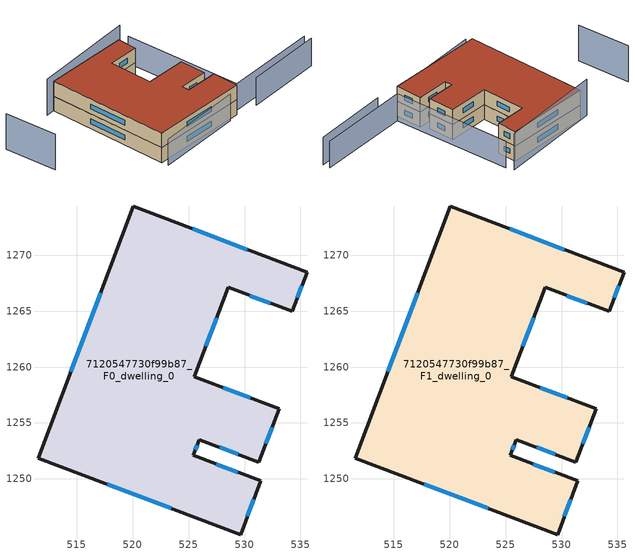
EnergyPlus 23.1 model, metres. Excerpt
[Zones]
7120547730f99b87_F0_dwelling_0
 floor ground (EU_floor_Construction): 535.59,1268.49 534.25,1264.97 528.53,1267.13 525.51,1259.13 533.09,1256.27 531.29,1251.5 525.95,1253.51 525.42,1252.11 531.46,1249.83 529.64,1245.02 511.54,1251.85 520.03,1274.36 z0
 wall outside (EU_wall_Construction): 535.59,1268.49 520.03,1274.36 511.54,1251.85 529.64,1245.02 531.46,1249.83 525.42,1252.11 525.95,1253.51 531.29,1251.5 533.09,1256.27 525.51,1259.13 528.53,1267.13 534.25,1264.97 535.59,1268.49 z0:3
 window (EU_Window_Construction): 530.26,1270.5 525.36,1272.35 / 534.71,1266.18 535.13,1267.29 / 530.49,1266.39 532.29,1265.71 / 526.54,1261.87 527.5,1264.39 / 530.49,1257.25 528.1,1258.15 / 531.9,1253.13 532.47,1254.63 / 527.78,1252.82 529.46,1252.18 / 525.6,1252.59 525.77,1253.03 / 529.39,1250.61 527.49,1251.33 / 530.27,1246.66 530.84,1248.18 / 517.74,1249.51 523.44,1247.36 / 517.12,1266.66 514.44,1259.56 z1.03:1.97
7120547730f99b87_F1_dwelling_0
 floor to 7120547730f99b87_F0_dwelling_0 (EU_floor_Construction): 535.58,1268.49 534.25,1264.97 528.53,1267.13 525.51,1259.13 533.09,1256.27 531.29,1251.5 525.95,1253.51 525.42,1252.11 531.46,1249.83 529.64,1245.02 511.54,1251.85 520.03,1274.36 z3
 wall outside (EU_wall_Construction): 535.59,1268.49 520.03,1274.36 511.54,1251.85 529.64,1245.02 531.46,1249.83 525.42,1252.11 525.95,1253.51 531.29,1251.5 533.09,1256.27 525.51,1259.13 528.53,1267.13 534.25,1264.97 535.59,1268.49 z3:6
 window (EU_Window_Construction): 530.26,1270.5 525.36,1272.35 / 534.71,1266.18 535.13,1267.29 / 530.49,1266.39 532.29,1265.71 / 526.54,1261.87 527.5,1264.39 / 530.49,1257.25 528.1,1258.15 / 531.9,1253.13 532.47,1254.63 / 527.78,1252.82 529.46,1252.18 / 525.6,1252.59 525.77,1253.03 / 529.39,1250.61 527.49,1251.33 / 530.27,1246.66 530.84,1248.18 / 517.74,1249.51 523.44,1247.36 / 517.12,1266.66 514.44,1259.56 z4.03:4.97
 roof outside (EU_roof_Construction): 529.64,1245.02 531.46,1249.83 525.42,1252.11 525.95,1253.51 531.29,1251.5 533.09,1256.27 525.51,1259.13 528.53,1267.13 534.25,1264.97 535.59,1268.49 520.03,1274.36 511.54,1251.85 z6
shading: 533.45,1242.99 547.92,1238.47 z0:5.6; 511.12,1250.53 527.6,1245.44 z0:5.3; 548.36,1239.86 530.9,1245.49 / 530.9,1245.49 538.03,1267.62 z0:5.4; 506.26,1277.87 503.22,1267.91 z0:7.2; 538.09,1269.23 518.36,1274.94 z0:7.3
[Building]
EU S2 Campaign: North Axis=0; Terrain=City; Solar Distribution=FullExterior
[Site:Location]
Cape.Town.Intl.AP: Latitude=-33.965; Longitude=18.602; Time Zone=2; Elevation=46
[SizingPeriod:WeatherFileDays]
AnnualSizingPeriod: Begin Month=1; Begin Day of Month=1; End Month=12; End Day of Month=31; Day of Week for Start Day=Monday; Use Weather File Daylight Saving Period=No; Use Weather File Rain and Snow Indicators=No
[MATERIAL]
EU_InternalMass_Material: Roughness=MediumRough; Thickness=0.1; Conductivity=1; Density=1800; Specific Heat=900; Thermal Absorptance=0.9; Solar Absorptance=0.7; Visible Absorptance=0.7
[MATERIAL:NOMASS] Roughness=MediumRough; Thermal Absorptance=0.9; Solar Absorptance=0.7; Visible Absorptance=0.7
Name | Thermal Resistance
EU_wall_NoMass | 0.493876
EU_roof_NoMass | 0.449382
EU_floor_NoMass | 1.25
[WINDOWMATERIAL:SIMPLEGLAZINGSYSTEM]
EU_Window_SimpleGlazing: UFactor=4.4; Solar Heat Gain Coefficient=0.85; Visible Transmittance=0.85
[CONSTRUCTION]
EU_wall_Construction: EU_wall_NoMass
EU_roof_Construction: EU_roof_NoMass
EU_floor_Construction: EU_floor_NoMass
EU_Window_Construction: EU_Window_SimpleGlazing
EU_InternalMass_Construction: EU_InternalMass_Material
[ZONE] Type=1; Multiplier=1; Ceiling Height=autocalculate; Volume=1098.62; Floor Area=autocalculate; Part of Total Floor Area=Yes
7120547730f99b87_F0_dwelling_0; 7120547730f99b87_F1_dwelling_0
[INTERNALMASS] Construction=EU_InternalMass_Construction; Surface Area=366.208
Name | Zone or ZoneList
7120547730f99b87_F0_dwelling_0_EU_InternalMass | 7120547730f99b87_F0_dwelling_0
7120547730f99b87_F1_dwelling_0_EU_InternalMass | 7120547730f99b87_F1_dwelling_0
[OTHEREQUIPMENT] Fuel Type=Electricity; Design Level Calculation Method=Watts/Area; Power per Zone Floor Area=1; Fraction Latent=0; Fraction Radiant=0; Fraction Lost=0; Carbon Dioxide Generation Rate=0; EndUse Subcategory=EU_Step8_InternalGains
Name | Zone or ZoneList or Space or SpaceList | Schedule
EU_Step8_InternalGain_7120547730f99b87_F0_dwelling_0_f000 | 7120547730f99b87_F0_dwelling_0 | EU_Step8_GainSchedule_7120547730f99b87_F0_dwelling_0_f000
EU_Step8_InternalGain_7120547730f99b87_F1_dwelling_0_f000 | 7120547730f99b87_F1_dwelling_0 | EU_Step8_GainSchedule_7120547730f99b87_F1_dwelling_0_f000
[ZONEVENTILATION:DESIGNFLOWRATE] Schedule=EU_AlwaysOn; Design Flow Rate Calculation Method=AirChanges/Hour; Air Changes per Hour=0.64; Ventilation Type=Natural; Fan Pressure Rise=0; Fan Total Efficiency=1; Constant Term Coefficient=1; Temperature Term Coefficient=0; Velocity Term Coefficient=0; Velocity Squared Term Coefficient=0; Minimum Indoor Temperature=-100; Maximum Indoor Temperature=100; Delta Temperature=-100; Minimum Outdoor Temperature=-100; Maximum Outdoor Temperature=100; Maximum Wind Speed=40
Name | Zone or ZoneList or Space or SpaceList
EU_ConstantAir_7120547730f99b87_F0_dwelling_0 | 7120547730f99b87_F0_dwelling_0
EU_ConstantAir_7120547730f99b87_F1_dwelling_0 | 7120547730f99b87_F1_dwelling_0
[HVACTEMPLATE:THERMOSTAT] Constant Heating Setpoint=20; Constant Cooling Setpoint=50
EU_HeatOnly_7120547730f99b87_F0_dwelling_0; EU_HeatOnly_7120547730f99b87_F1_dwelling_0
[HVACTEMPLATE:ZONE:IDEALLOADSAIRSYSTEM] System Availability Schedule=EU_AlwaysOn; Maximum Heating Supply Air Temperature=50; Minimum Cooling Supply Air Temperature=13; Maximum Heating Supply Air Humidity Ratio=0.0156; Minimum Cooling Supply Air Humidity Ratio=0.0077; Heating Limit=NoLimit; Cooling Limit=NoLimit; Heating Availability Schedule=EU_AlwaysOn; Cooling Availability Schedule=EU_CoolingOff; Dehumidification Control Type=ConstantSensibleHeatRatio; Cooling Sensible Heat Ratio=0.7; Dehumidification Setpoint=60; Humidification Control Type=None; Humidification Setpoint=30; Outdoor Air Method=None; Outdoor Air Flow Rate per Person=0.00944; Outdoor Air Flow Rate per Zone Floor Area=0; Outdoor Air Flow Rate per Zone=0; Demand Controlled Ventilation Type=None; Outdoor Air Economizer Type=NoEconomizer; Heat Recovery Type=None; Sensible Heat Recovery Effectiveness=0.7; Latent Heat Recovery Effectiveness=0.65
Name | Template Thermostat
7120547730f99b87_F0_dwelling_0 | EU_HeatOnly_7120547730f99b87_F0_dwelling_0
7120547730f99b87_F1_dwelling_0 | EU_HeatOnly_7120547730f99b87_F1_dwelling_0
[SIZING:ZONE] Zone Cooling Design Supply Air Temperature Input Method=SupplyAirTemperature; Zone Cooling Design Supply Air Temperature=13; Zone Heating Design Supply Air Temperature Input Method=SupplyAirTemperature; Zone Heating Design Supply Air Temperature=50; Zone Cooling Design Supply Air Humidity Ratio=0.008; Zone Heating Design Supply Air Humidity Ratio=0.008; Cooling Design Air Flow Method=DesignDay; Cooling Design Air Flow Rate=0; Cooling Minimum Air Flow per Zone Floor Area=0.000762; Cooling Minimum Air Flow=0; Cooling Minimum Air Flow Fraction=0.2; Heating Design Air Flow Method=DesignDay; Heating Design Air Flow Rate=0; Heating Maximum Air Flow per Zone Floor Area=0.002032; Heating Maximum Air Flow=0.141576; Heating Maximum Air Flow Fraction=0.3; Account for Dedicated Outdoor Air System=No; Dedicated Outdoor Air System Control Strategy=NeutralSupplyAir; Dedicated Outdoor Air Low Setpoint Temperature for Design=autosize; Dedicated Outdoor Air High Setpoint Temperature for Design=autosize; Zone Load Sizing Method=Sensible Load Only No Latent Load; Zone Latent Cooling Design Supply Air Humidity Ratio Input Method=HumidityRatioDifference; Zone Cooling Design Supply Air Humidity Ratio Difference=0.005; Zone Latent Heating Design Supply Air Humidity Ratio Input Method=HumidityRatioDifference; Zone Humidification Design Supply Air Humidity Ratio Difference=0.005
7120547730f99b87_F0_dwelling_0; 7120547730f99b87_F1_dwelling_0
[SCHEDULE:CONSTANT]
Name | Hourly Value
EU_AlwaysOn | 1
EU_CoolingOff | 0
[SCHEDULE:FILE] Column Number=1; Rows to Skip at Top=0; Number of Hours of Data=8760; Column Separator=Comma; Interpolate to Timestep=No; Minutes per Item=60; Adjust Schedule for Daylight Savings=Yes
Name | File
EU_Step8_GainSchedule_7120547730f99b87_F0_dwelling_0_f000 | ../../schedules/7120547730f99b87/7120547730f99b87_F0_dwelling_0_f000_gain.csv
EU_Step8_GainSchedule_7120547730f99b87_F1_dwelling_0_f000 | ../../schedules/7120547730f99b87/7120547730f99b87_F1_dwelling_0_f000_gain.csv
